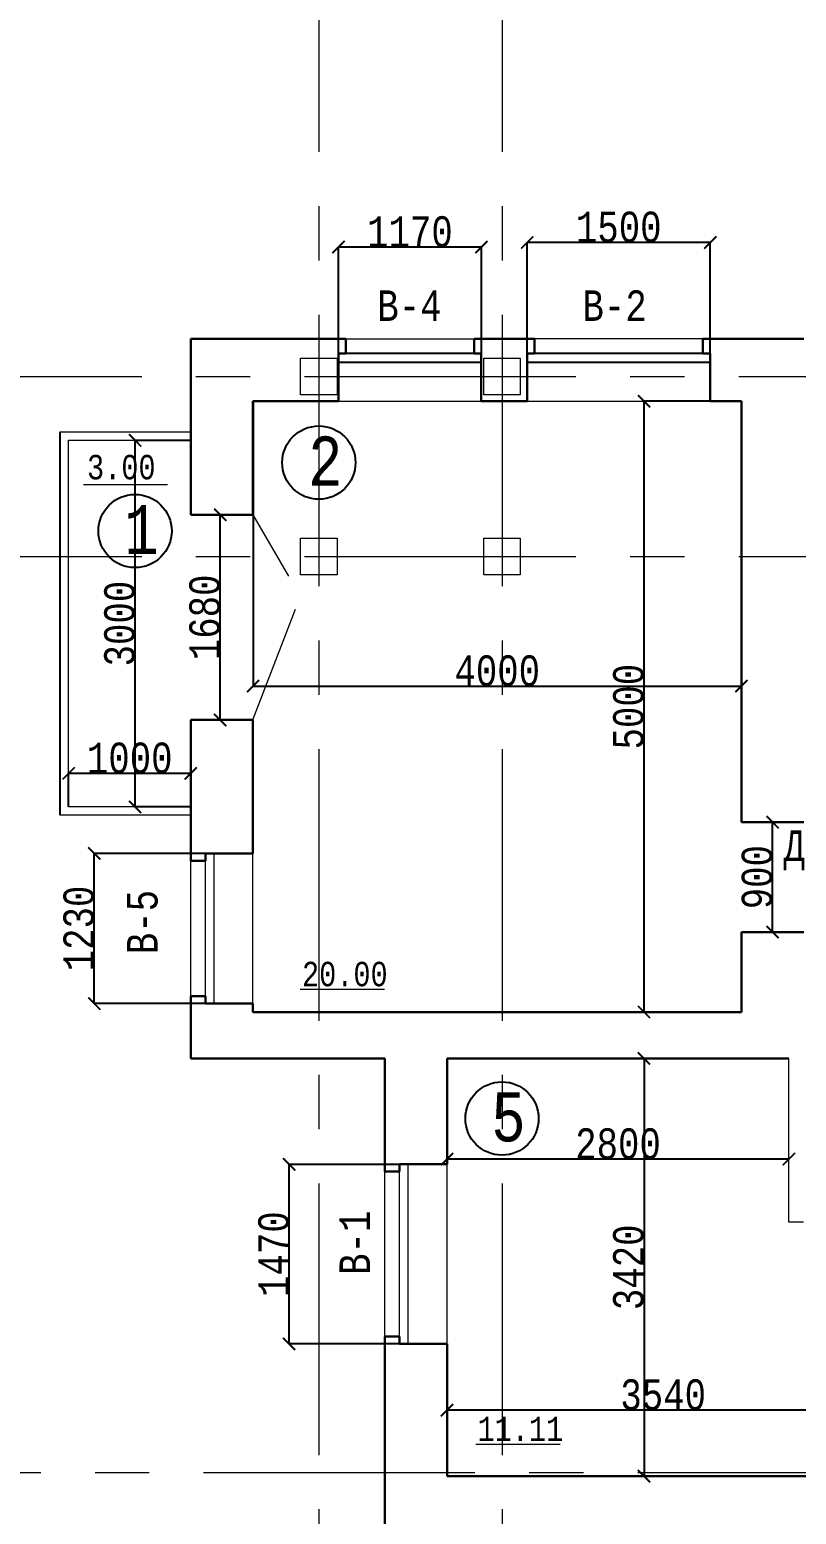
# Model space of a CAD drawing. Header units: millimetres. Extents: x -689206 to 4969298, y -1019800 to 703299.
# Drawn here: x 436413 to 442691, y -68050 to -55896 of the extents above; entities that cross this region are included whole.
import ezdxf

# ---------------------------------------------------------------- set-up
doc = ezdxf.new("R2010")
doc.units = ezdxf.units.MM
doc.linetypes.add('осеваяX2', pattern=[101.6, 63.5, -12.7, 12.7, -12.7])
for name, color, linetype, lineweight in [('б', 231, 'Continuous', 30), ('БАЛКОН', 7, 'Continuous', 20), ('несущие', 7, 'Continuous', 30), ('ОКНА', 250, 'Continuous', 20), ('ПЕРЕГОРОДКИ', 252, 'Continuous', 9), ('РАЗМЕРЫ', 7, 'Continuous', 9), ('стены', 7, 'Continuous', 20)]:
    doc.layers.add(name, color=color, linetype=linetype, lineweight=lineweight)
doc.layers.add('четотам', color=7, linetype='Continuous')
doc.styles.add('Аннотативный', font='isocteur.ttf', dxfattribs={"width": 0.7, "height": 250})
doc.dimstyles.new('Аннотативный', dxfattribs={"dimscale": 0, "dimtxt": 250, "dimasz": 100, "dimexe": 1.25, "dimexo": 0.625, "dimtad": 1, "dimdec": 0, "dimtxsty": 'Аннотативный', "dimblk": 'ARCHTICK', "dimcen": 2.5, "dimadec": 0, "dimazin": 0, "dimtfac": 1, "dimtdec": 0, "dimtmove": 0, "dimatfit": 3, "dimfxl": 1, "dimarcsym": 0})

# ---------------------------------------------------------------- blocks, each defined once
blk = doc.blocks.new('_ArchTick')
at = {"color": 0, "linetype": 'ByBlock', "const_width": 0.15}
blk.add_lwpolyline([(-0.5, -0.5), (0.5, 0.5)], dxfattribs=at)
blk = doc.blocks.new('*D1309')
at = {"layer": 'Defpoints', "color": 0, "lineweight": 20, "transparency": 16777216}
for p in [(441444, -64318), (441444, -67738), (441444, -67738)]:
    blk.add_point(p, dxfattribs=at)
at = {"layer": 'стены', "color": 0, "lineweight": -2, "transparency": 16777216}
for p, q in [((441444, -64318), (441444, -67738)), ((441445, -64318), (441445, -64318)), ((441445, -67738), (441445, -67738))]:
    blk.add_line(p, q, dxfattribs=at)
at = {"layer": 'стены', "color": 0, "lineweight": -2, "transparency": 16777216, "xscale": 100, "yscale": 100, "zscale": 100}
for p, rotation in [((441444, -64318), 90), ((441444, -67738), 270)]:
    blk.add_blockref('_ArchTick', p, dxfattribs=dict(at, rotation=rotation))
at = {"layer": 'стены', "color": 0, "transparency": 16777216, "insert": (441318, -66028), "char_height": 250, "attachment_point": 5, "rotation": 90, "style": 'Аннотативный'}
blk.add_mtext('3420', dxfattribs=at)
blk = doc.blocks.new('*D1310')
at = {"layer": 'Defpoints', "color": 0, "lineweight": 20, "transparency": 16777216}
for p in [(439831, -67198), (439831, -67738), (443371, -67738)]:
    blk.add_point(p, dxfattribs=at)
at = {"layer": 'стены', "color": 0, "lineweight": -2, "transparency": 16777216}
for p, q in [((439831, -67737), (439831, -67197)), ((443371, -67198), (439831, -67198)), ((443371, -67737), (443371, -67197))]:
    blk.add_line(p, q, dxfattribs=at)
at = {"layer": 'стены', "color": 0, "lineweight": -2, "transparency": 16777216, "xscale": 100, "yscale": 100, "zscale": 100, "rotation": 180}
blk.add_blockref('_ArchTick', (439831, -67198), dxfattribs=at)
at = {"layer": 'стены', "color": 0, "lineweight": -2, "transparency": 16777216, "xscale": 100, "yscale": 100, "zscale": 100}
blk.add_blockref('_ArchTick', (443371, -67198), dxfattribs=at)
at = {"layer": 'стены', "color": 0, "transparency": 16777216, "insert": (441601, -67072), "char_height": 250, "attachment_point": 5, "style": 'Аннотативный'}
blk.add_mtext('3540', dxfattribs=at)
blk = doc.blocks.new('*D1313')
at = {"layer": 'Defpoints', "color": 0, "lineweight": 20, "transparency": 16777216}
for p in [(439831, -65142), (439831, -65142), (442631, -65142)]:
    blk.add_point(p, dxfattribs=at)
at = {"layer": 'стены', "color": 0, "lineweight": -2, "transparency": 16777216}
for p, q in [((439831, -65142), (439831, -65141)), ((442631, -65142), (439831, -65142)), ((442631, -65142), (442631, -65141))]:
    blk.add_line(p, q, dxfattribs=at)
at = {"layer": 'стены', "color": 0, "lineweight": -2, "transparency": 16777216, "xscale": 100, "yscale": 100, "zscale": 100, "rotation": 180}
blk.add_blockref('_ArchTick', (439831, -65142), dxfattribs=at)
at = {"layer": 'стены', "color": 0, "lineweight": -2, "transparency": 16777216, "xscale": 100, "yscale": 100, "zscale": 100}
blk.add_blockref('_ArchTick', (442631, -65142), dxfattribs=at)
at = {"layer": 'стены', "color": 0, "transparency": 16777216, "insert": (441231, -65017), "char_height": 250, "attachment_point": 5, "style": 'Аннотативный'}
blk.add_mtext('2800', dxfattribs=at)
blk = doc.blocks.new('*D1302')
at = {"layer": 'Defpoints', "color": 0, "linetype": 'ByBlock', "lineweight": 20, "transparency": 16777216}
for p in [(437276, -59258), (437732, -59258), (437732, -62258)]:
    blk.add_point(p, dxfattribs=at)
at = {"layer": 'б', "color": 0, "linetype": 'ByBlock', "lineweight": -2, "transparency": 16777216}
for p, q in [((437731, -59258), (437274, -59258)), ((437276, -62258), (437276, -59258)), ((437731, -62258), (437274, -62258))]:
    blk.add_line(p, q, dxfattribs=at)
at = {"layer": 'б', "color": 0, "linetype": 'ByBlock', "lineweight": -2, "transparency": 16777216, "xscale": 100, "yscale": 100, "zscale": 100}
for p, rotation in [((437276, -59258), 90), ((437276, -62258), 270)]:
    blk.add_blockref('_ArchTick', p, dxfattribs=dict(at, rotation=rotation))
at = {"layer": 'б', "color": 0, "linetype": 'ByBlock', "lineweight": 25, "transparency": 16777216, "insert": (437150, -60758), "char_height": 250, "attachment_point": 5, "rotation": 90, "style": 'Аннотативный'}
blk.add_mtext('3000', dxfattribs=at)
blk = doc.blocks.new('*D1303')
at = {"layer": 'Defpoints', "color": 0, "linetype": 'ByBlock', "lineweight": 20, "transparency": 16777216}
for p in [(436732, -61984), (436732, -62258), (437732, -62258)]:
    blk.add_point(p, dxfattribs=at)
at = {"layer": 'б', "color": 0, "linetype": 'ByBlock', "lineweight": -2, "transparency": 16777216}
for p, q in [((436732, -62257), (436732, -61983)), ((437732, -61984), (436732, -61984)), ((437732, -62257), (437732, -61983))]:
    blk.add_line(p, q, dxfattribs=at)
at = {"layer": 'б', "color": 0, "linetype": 'ByBlock', "lineweight": -2, "transparency": 16777216, "xscale": 100, "yscale": 100, "zscale": 100, "rotation": 180}
blk.add_blockref('_ArchTick', (436732, -61984), dxfattribs=at)
at = {"layer": 'б', "color": 0, "linetype": 'ByBlock', "lineweight": -2, "transparency": 16777216, "xscale": 100, "yscale": 100, "zscale": 100}
blk.add_blockref('_ArchTick', (437732, -61984), dxfattribs=at)
at = {"layer": 'б', "color": 0, "linetype": 'ByBlock', "lineweight": 25, "transparency": 16777216, "insert": (437232, -61859), "char_height": 250, "attachment_point": 5, "style": 'Аннотативный'}
blk.add_mtext('1000', dxfattribs=at)
blk = doc.blocks.new('*D1306')
at = {"layer": 'Defpoints', "color": 0, "lineweight": 20, "transparency": 16777216}
for p in [(438538, -65185), (439831, -65185), (439831, -66655)]:
    blk.add_point(p, dxfattribs=at)
at = {"layer": 'РАЗМЕРЫ', "color": 0, "lineweight": -2, "transparency": 16777216}
for p, q in [((439830, -65185), (438537, -65185)), ((438538, -66655), (438538, -65185)), ((439830, -66655), (438537, -66655))]:
    blk.add_line(p, q, dxfattribs=at)
at = {"layer": 'РАЗМЕРЫ', "color": 0, "lineweight": -2, "transparency": 16777216, "xscale": 100, "yscale": 100, "zscale": 100}
for p, rotation in [((438538, -65185), 90), ((438538, -66655), 270)]:
    blk.add_blockref('_ArchTick', p, dxfattribs=dict(at, rotation=rotation))
at = {"layer": 'РАЗМЕРЫ', "color": 0, "transparency": 16777216, "insert": (438412, -65920), "char_height": 250, "attachment_point": 5, "rotation": 90, "style": 'Аннотативный'}
blk.add_mtext('1470', dxfattribs=at)
blk = doc.blocks.new('*D1335')
at = {"layer": 'Defpoints', "color": 0, "lineweight": 20, "transparency": 16777216}
for p in [(436942, -62639), (438242, -62639), (438242, -63869)]:
    blk.add_point(p, dxfattribs=at)
at = {"layer": 'ОКНА', "color": 0, "lineweight": -2, "transparency": 16777216}
for p, q in [((438241, -62639), (436940, -62639)), ((436942, -63869), (436942, -62639)), ((438241, -63869), (436940, -63869))]:
    blk.add_line(p, q, dxfattribs=at)
at = {"layer": 'ОКНА', "color": 0, "lineweight": -2, "transparency": 16777216, "xscale": 100, "yscale": 100, "zscale": 100}
for p, rotation in [((436942, -62639), 90), ((436942, -63869), 270)]:
    blk.add_blockref('_ArchTick', p, dxfattribs=dict(at, rotation=rotation))
at = {"layer": 'ОКНА', "color": 0, "transparency": 16777216, "insert": (436816, -63254), "char_height": 250, "attachment_point": 5, "rotation": 90, "style": 'Аннотативный'}
blk.add_mtext('1230', dxfattribs=at)
blk = doc.blocks.new('*D1336')
at = {"layer": 'Defpoints', "color": 0, "lineweight": 20, "transparency": 16777216}
for p in [(437973, -59867), (437987, -59867), (437987, -61547)]:
    blk.add_point(p, dxfattribs=at)
at = {"layer": 'ОКНА', "color": 0, "lineweight": -2, "transparency": 16777216}
for p, q in [((437986, -59867), (437972, -59867)), ((437973, -61547), (437973, -59867)), ((437986, -61547), (437972, -61547))]:
    blk.add_line(p, q, dxfattribs=at)
at = {"layer": 'ОКНА', "color": 0, "lineweight": -2, "transparency": 16777216, "xscale": 100, "yscale": 100, "zscale": 100}
for p, rotation in [((437973, -59867), 90), ((437973, -61547), 270)]:
    blk.add_blockref('_ArchTick', p, dxfattribs=dict(at, rotation=rotation))
at = {"layer": 'ОКНА', "color": 0, "transparency": 16777216, "insert": (437847, -60707), "char_height": 250, "attachment_point": 5, "rotation": 90, "style": 'Аннотативный'}
blk.add_mtext('1680', dxfattribs=at)
blk = doc.blocks.new('*D1337')
at = {"layer": 'Defpoints', "color": 0, "linetype": 'ByBlock', "lineweight": 20, "transparency": 16777216}
for p in [(440487, -57638), (440487, -58938), (441987, -58938)]:
    blk.add_point(p, dxfattribs=at)
at = {"layer": 'ПЕРЕГОРОДКИ', "color": 0, "linetype": 'ByBlock', "lineweight": -2, "transparency": 16777216}
for p, q in [((440487, -58937), (440487, -57637)), ((441987, -57638), (440487, -57638)), ((441987, -58937), (441987, -57637))]:
    blk.add_line(p, q, dxfattribs=at)
at = {"layer": 'ПЕРЕГОРОДКИ', "color": 0, "linetype": 'ByBlock', "lineweight": -2, "transparency": 16777216, "xscale": 100, "yscale": 100, "zscale": 100, "rotation": 180}
blk.add_blockref('_ArchTick', (440487, -57638), dxfattribs=at)
at = {"layer": 'ПЕРЕГОРОДКИ', "color": 0, "linetype": 'ByBlock', "lineweight": -2, "transparency": 16777216, "xscale": 100, "yscale": 100, "zscale": 100}
blk.add_blockref('_ArchTick', (441987, -57638), dxfattribs=at)
at = {"layer": 'ПЕРЕГОРОДКИ', "color": 0, "linetype": 'ByBlock', "lineweight": 13, "transparency": 16777216, "insert": (441237, -57512), "char_height": 250, "attachment_point": 5, "style": 'Аннотативный'}
blk.add_mtext('1500', dxfattribs=at)
blk = doc.blocks.new('*D1338')
at = {"layer": 'Defpoints', "color": 0, "linetype": 'ByBlock', "lineweight": 20, "transparency": 16777216}
for p in [(438942, -57675), (438942, -58938), (440112, -58938)]:
    blk.add_point(p, dxfattribs=at)
at = {"layer": 'ПЕРЕГОРОДКИ', "color": 0, "linetype": 'ByBlock', "lineweight": -2, "transparency": 16777216}
for p, q in [((438942, -58937), (438942, -57674)), ((440112, -57675), (438942, -57675)), ((440112, -58937), (440112, -57674))]:
    blk.add_line(p, q, dxfattribs=at)
at = {"layer": 'ПЕРЕГОРОДКИ', "color": 0, "linetype": 'ByBlock', "lineweight": -2, "transparency": 16777216, "xscale": 100, "yscale": 100, "zscale": 100, "rotation": 180}
blk.add_blockref('_ArchTick', (438942, -57675), dxfattribs=at)
at = {"layer": 'ПЕРЕГОРОДКИ', "color": 0, "linetype": 'ByBlock', "lineweight": -2, "transparency": 16777216, "xscale": 100, "yscale": 100, "zscale": 100}
blk.add_blockref('_ArchTick', (440112, -57675), dxfattribs=at)
at = {"layer": 'ПЕРЕГОРОДКИ', "color": 0, "linetype": 'ByBlock', "lineweight": 13, "transparency": 16777216, "insert": (439527, -57550), "char_height": 250, "attachment_point": 5, "style": 'Аннотативный'}
blk.add_mtext('1170', dxfattribs=at)
blk = doc.blocks.new('*D1341')
at = {"layer": 'Defpoints', "color": 0, "linetype": 'ByBlock', "lineweight": 20, "transparency": 16777216}
for p in [(441444, -58938), (442242, -58938), (442242, -63938)]:
    blk.add_point(p, dxfattribs=at)
at = {"layer": 'ПЕРЕГОРОДКИ', "color": 0, "linetype": 'ByBlock', "lineweight": -2, "transparency": 16777216}
for p, q in [((442241, -58938), (441443, -58938)), ((441444, -63938), (441444, -58938)), ((442241, -63938), (441443, -63938))]:
    blk.add_line(p, q, dxfattribs=at)
at = {"layer": 'ПЕРЕГОРОДКИ', "color": 0, "linetype": 'ByBlock', "lineweight": -2, "transparency": 16777216, "xscale": 100, "yscale": 100, "zscale": 100}
for p, rotation in [((441444, -58938), 90), ((441444, -63938), 270)]:
    blk.add_blockref('_ArchTick', p, dxfattribs=dict(at, rotation=rotation))
at = {"layer": 'ПЕРЕГОРОДКИ', "color": 0, "linetype": 'ByBlock', "lineweight": 13, "transparency": 16777216, "insert": (441318, -61438), "char_height": 250, "attachment_point": 5, "rotation": 90, "style": 'Аннотативный'}
blk.add_mtext('5000', dxfattribs=at)
blk = doc.blocks.new('*D1331')
at = {"layer": 'Defpoints', "color": 0, "linetype": 'ByBlock', "lineweight": 20, "transparency": 16777216}
for p in [(438242, -58938), (442242, -58938), (442242, -61270)]:
    blk.add_point(p, dxfattribs=at)
at = {"layer": 'РАЗМЕРЫ', "color": 0, "linetype": 'ByBlock', "lineweight": -2, "transparency": 16777216}
for p, q in [((438242, -58938), (438242, -61272)), ((442242, -58938), (442242, -61272)), ((438242, -61270), (442242, -61270))]:
    blk.add_line(p, q, dxfattribs=at)
at = {"layer": 'РАЗМЕРЫ', "color": 0, "linetype": 'ByBlock', "lineweight": -2, "transparency": 16777216, "xscale": 100, "yscale": 100, "zscale": 100, "rotation": 180}
blk.add_blockref('_ArchTick', (438242, -61270), dxfattribs=at)
at = {"layer": 'РАЗМЕРЫ', "color": 0, "linetype": 'ByBlock', "lineweight": -2, "transparency": 16777216, "xscale": 100, "yscale": 100, "zscale": 100}
blk.add_blockref('_ArchTick', (442242, -61270), dxfattribs=at)
at = {"layer": 'РАЗМЕРЫ', "color": 0, "linetype": 'ByBlock', "lineweight": 20, "transparency": 16777216, "insert": (440242, -61145), "char_height": 250, "attachment_point": 5, "style": 'Аннотативный'}
blk.add_mtext('4000', dxfattribs=at)
blk = doc.blocks.new('*D1352')
at = {"layer": 'Defpoints', "color": 0, "linetype": 'ByBlock', "lineweight": 20, "transparency": 16777216}
for p in [(442497, -62384), (442497, -62384), (442497, -63284)]:
    blk.add_point(p, dxfattribs=at)
at = {"layer": 'РАЗМЕРЫ', "color": 0, "linetype": 'ByBlock', "lineweight": -2, "transparency": 16777216}
for p, q in [((442496, -62384), (442495, -62384)), ((442497, -63284), (442497, -62384)), ((442496, -63284), (442495, -63284))]:
    blk.add_line(p, q, dxfattribs=at)
at = {"layer": 'РАЗМЕРЫ', "color": 0, "linetype": 'ByBlock', "lineweight": -2, "transparency": 16777216, "xscale": 100, "yscale": 100, "zscale": 100}
for p, rotation in [((442497, -62384), 90), ((442497, -63284), 270)]:
    blk.add_blockref('_ArchTick', p, dxfattribs=dict(at, rotation=rotation))
at = {"layer": 'РАЗМЕРЫ', "color": 0, "linetype": 'ByBlock', "lineweight": 20, "transparency": 16777216, "insert": (442371, -62834), "char_height": 250, "attachment_point": 5, "rotation": 90, "style": 'Аннотативный'}
blk.add_mtext('900', dxfattribs=at)

msp = doc.modelspace()

# ---------------------------------------------------------------- linework, layer by layer
at = {"layer": 'б', "color": 18, "linetype": 'ByBlock', "lineweight": 25, "true_color": 0x000000}
msp.add_line((436661.7, -62327.5), (436661.7, -59187.5), dxfattribs=at)
at = {"layer": 'б', "color": 18, "linetype": 'ByBlock', "lineweight": 30, "true_color": 0x000000}
for p, q in [((437731.7, -59867), (438241.7, -59867)), ((438241.7, -61547), (437731.7, -61547))]:
    msp.add_line(p, q, dxfattribs=at)
at = {"layer": 'БАЛКОН'}
for p, q in [((436661.7, -59187.5), (437731.7, -59187.5)), ((436731.7, -62257.5), (436731.7, -59257.5)), ((436731.7, -59257.5), (437731.7, -59257.5)), ((437731.7, -62327.5), (436661.7, -62327.5)), ((437731.7, -62257.5), (436731.7, -62257.5))]:
    msp.add_line(p, q, dxfattribs=at)
at = {"layer": 'несущие', "color": 0}
for p, q in [((439001.7, -58547.8), (439001.7, -58427.8)), ((440051.7, -58427.8), (440546.7, -58427.8)), ((440546.7, -58547.8), (440546.7, -58427.8)), ((438941.7, -58547.8), (438941.7, -58937.8)), ((438941.7, -58547.8), (439001.7, -58547.8)), ((440111.7, -58937.8), (440111.7, -58547.8)), ((440486.7, -58937.8), (440486.7, -58547.8)), ((440546.7, -58547.8), (440486.7, -58547.8)), ((441986.7, -58937.8), (441986.7, -58547.8)), ((441986.7, -58547.8), (441986.7, -58937.8)), ((442241.7, -58937.8), (441986.7, -58937.8)), ((437731.7, -62699.1), (437731.7, -62639.1)), ((437851.7, -62699.1), (437731.7, -62699.1)), ((437851.7, -62639.1), (438241.7, -62639.1)), ((437851.7, -62639.1), (437851.7, -62699.1))]:
    msp.add_line(p, q, dxfattribs=at)
at = {"layer": 'несущие', "color": 0, "lineweight": 30}
msp.add_line((440486.7, -58937.8), (440111.7, -58937.8), dxfattribs=at)
at = {"layer": 'ОКНА', "color": 0}
for p, q in [((441926.7, -58427.8), (440546.7, -58427.8)), ((440486.7, -58937.8), (441986.7, -58937.8))]:
    msp.add_line(p, q, dxfattribs=at)
at = {"layer": 'ОКНА'}
for p, q in [((437851.7, -63809.1), (437851.7, -62639.1)), ((437921.7, -62639.1), (437921.7, -63869.1)), ((439441.1, -66594.7), (439441.1, -65244.7)), ((439511.1, -65184.7), (439511.1, -66654.7))]:
    msp.add_line(p, q, dxfattribs=at)
at = {"layer": 'ПЕРЕГОРОДКИ', "color": 18, "linetype": 'ByBlock', "lineweight": 13, "true_color": 0x000000}
for p, q in [((438241.7, -59867), (438531.8, -60369.4)), ((438241.7, -61547), (438590.1, -60640.8))]:
    msp.add_line(p, q, dxfattribs=at)
at = {"layer": 'РАЗМЕРЫ'}
for p, q in [((439001.7, -58427.8), (440051.7, -58427.8)), ((438941.7, -58937.8), (440111.7, -58937.8)), ((436853, -59619.6), (437542.3, -59619.6)), ((437731.7, -63809.1), (437731.7, -62459.1)), ((438241.7, -63869.1), (438241.7, -62399.1)), ((438628.8, -63751.1), (439318.1, -63751.1)), ((439321.1, -66594.7), (439321.1, -65244.7)), ((439831.1, -66654.7), (439831.1, -65184.7)), ((440066.8, -67474.6), (440756.1, -67474.6))]:
    msp.add_line(p, q, dxfattribs=at)
at = {"layer": 'РАЗМЕРЫ', "lineweight": 30}
for p, q in [((440051.7, -58547.8), (440051.7, -58427.8)), ((441926.7, -58547.8), (441926.7, -58427.8)), ((440111.7, -58547.8), (440051.7, -58547.8)), ((441986.7, -58547.8), (441926.7, -58547.8))]:
    msp.add_line(p, q, dxfattribs=at)
at = {"layer": 'РАЗМЕРЫ', "linetype": 'ByBlock', "lineweight": 30}
for p, q in [((442751.7, -62383.8), (442241.7, -62383.8)), ((442751.7, -63283.8), (442241.7, -63283.8))]:
    msp.add_line(p, q, dxfattribs=at)
at = {"layer": 'РАЗМЕРЫ', "color": 0, "lineweight": 30}
for p, q in [((437851.7, -63809.1), (437731.7, -63809.1)), ((437851.7, -63869.1), (437851.7, -63809.1)), ((437851.7, -63869.1), (438241.7, -63869.1)), ((439441.1, -65244.7), (439321.1, -65244.7)), ((439441.1, -65184.7), (439441.1, -65244.7)), ((439441.1, -65184.7), (439831.1, -65184.7)), ((439441.1, -66594.7), (439321.1, -66594.7)), ((439441.1, -66654.7), (439441.1, -66594.7)), ((439441.1, -66654.7), (439831.1, -66654.7))]:
    msp.add_line(p, q, dxfattribs=at)
at = {"layer": 'стены', "linetype": 'осеваяX2', "lineweight": 18, "ltscale": 35}
for p, q in [((438781.1, -47562.3), (438781.1, -91709.8)), ((440281.1, -47562.3), (440281.1, -91709.8)), ((427995.5, -58735.2), (494281.1, -58735.2)), ((427995.5, -60207.8), (494281.1, -60207.8)), ((434281.1, -67707.8), (494281.1, -67707.8))]:
    msp.add_line(p, q, dxfattribs=at)
at = {"layer": 'стены', "lineweight": 30}
for p, q in [((438241.7, -58427.8), (437731.7, -58427.8)), ((437731.7, -58427.8), (437731.7, -59867)), ((438241.7, -58427.8), (439001.7, -58427.8)), ((441926.7, -58427.8), (442751.7, -58427.8)), ((441986.7, -58937.8), (441986.7, -58547.8)), ((438941.7, -58937.8), (438241.7, -58937.8)), ((438241.7, -58937.8), (438241.7, -59867)), ((442241.7, -58937.8), (441986.7, -58937.8)), ((442241.7, -62383.8), (442241.7, -58937.8)), ((442241.7, -60180.6), (442241.7, -62383.8)), ((437731.7, -61547), (437731.7, -62639.1)), ((438241.7, -61547), (438241.7, -62639.1)), ((442241.7, -63283.8), (442241.7, -63557.8)), ((442241.7, -63937.8), (442241.7, -63283.8)), ((437731.7, -63809.1), (437731.7, -64317.8)), ((438241.7, -63869.1), (438241.7, -63937.8)), ((438241.7, -63937.8), (441442.8, -63937.8)), ((441444, -63937.8), (442241.7, -63937.8)), ((438241.7, -64317.8), (437731.7, -64317.8)), ((438241.7, -64317.8), (439321.1, -64317.8)), ((439321.1, -65244.7), (439321.1, -64317.8)), ((439831.1, -64317.8), (440544, -64317.8)), ((441440.3, -64317.8), (439831.1, -64317.8)), ((439831.1, -64317.8), (439831.1, -65184.7)), ((441444, -64317.8), (442241.7, -64317.8)), ((442631.1, -64317.8), (441444, -64317.8)), ((439321.1, -69260.8), (439321.1, -66594.7)), ((439831.1, -66654.7), (439831.1, -67737.8)), ((443371.1, -67737.8), (439831.1, -67737.8)), ((439831.1, -67737.8), (443371.1, -67737.8))]:
    msp.add_line(p, q, dxfattribs=at)
at = {"layer": 'стены', "lineweight": 25}
for p, q in [((440051.7, -58547.8), (439001.7, -58547.8)), ((441926.7, -58547.8), (440546.7, -58547.8)), ((438941.7, -58617.8), (440111.7, -58617.8)), ((440486.7, -58617.8), (441986.7, -58617.8))]:
    msp.add_line(p, q, dxfattribs=at)
at = {"layer": 'стены', "color": 18, "lineweight": 30, "true_color": 0x000000}
msp.add_line((440111.7, -58937.8), (440111.7, -58547.8), dxfattribs=at)
at = {"layer": 'стены'}
for p, q in [((437731.7, -59347.7), (437731.7, -59867)), ((442241.7, -60180.6), (442241.7, -60690.6)), ((442241.7, -63937.8), (442241.7, -63557.8)), ((442631.1, -64317.8), (442241.7, -64317.8)), ((442631.1, -65657.8), (442631.1, -64317.8)), ((442751.1, -65657.8), (442631.1, -65657.8))]:
    msp.add_line(p, q, dxfattribs=at)
for points in [[(438631.1, -58585.2), (438931.1, -58585.2), (438931.1, -58885.2), (438631.1, -58885.2)], [(440131.1, -58585.2), (440431.1, -58585.2), (440431.1, -58885.2), (440131.1, -58885.2)], [(438631.1, -60057.8), (438931.1, -60057.8), (438931.1, -60357.8), (438631.1, -60357.8)], [(440131.1, -60057.8), (440431.1, -60057.8), (440431.1, -60357.8), (440131.1, -60357.8)]]:
    msp.add_lwpolyline(points, close=True, dxfattribs=at)
at = {"layer": 'четотам'}
for centre in [(438781.1, -59440), (437275.7, -60000), (440281.1, -64810)]:
    msp.add_circle(centre, 300, dxfattribs=at)

# ---------------------------------------------------------------- texts
at = {"layer": 'РАЗМЕРЫ', "lineweight": 20, "ltscale": 150, "attachment_point": 1, "style": 'Аннотативный'}
for s, insert, char_height, width in [('В-4', (439260, -58030), 250, 922.913), ('В-2', (440940, -58030), 250, 922.913), ('2', (438693.1, -59226.3), 401.1, 1460), ('1', (437187.7, -59786.3), 401.1, 1460), ('Д-1', (442586.1, -62451.7), 250, 922.913), ('5', (440193.1, -64596.3), 401.1, 1460)]:
    msp.add_mtext(s, dxfattribs=dict(at, insert=insert, char_height=char_height, width=width))
at = {"layer": 'РАЗМЕРЫ', "char_height": 200, "width": 656.117, "attachment_point": 1, "style": 'Аннотативный'}
for s, insert in [('3.00', (436882.3, -59376.8)), ('20.00', (438643, -63527)), ('11.11', (440080.9, -67250.6))]:
    msp.add_mtext(s, dxfattribs=dict(at, insert=insert))
at = {"layer": 'РАЗМЕРЫ', "lineweight": 20, "ltscale": 150, "char_height": 250, "width": 922.913, "attachment_point": 1, "rotation": 90, "style": 'Аннотативный'}
for s, insert in [('В-5', (437210, -63464.5)), ('В-1', (438950, -66090))]:
    msp.add_mtext(s, dxfattribs=dict(at, insert=insert))

# ---------------------------------------------------------------- dimensions: what is measured, and where the dimension line sits
at = {"layer": 'б', "color": 18, "linetype": 'ByBlock', "lineweight": 25, "true_color": 0x000000}
for p2, distance, picture, middle in [((437731.7, -59257.5), 456, '*D1302', (437150.1, -60757.5)), ((436731.7, -62257.5), -273, '*D1303', (437231.7, -61858.9))]:
    dim = msp.add_aligned_dim(p1=(437731.7, -62257.5), p2=p2, distance=distance, dimstyle='Аннотативный', dxfattribs=at)
    dim.commit()
    dim.dimension.update_dxf_attribs({"geometry": picture, "text_midpoint": middle})
at = {"layer": 'ОКНА', "color": 0}
for base, p1, p2, picture, middle in [((437972.8, -59867), (437986.7, -61547), (437986.7, -59867), '*D1336', (437847.1, -60707)), ((436941.7, -62639.1), (438241.7, -63869.1), (438241.7, -62639.1), '*D1335', (436816.1, -63254.1))]:
    dim = msp.add_linear_dim(base=base, p1=p1, p2=p2, angle=90, dimstyle='Аннотативный', dxfattribs=at)
    dim.commit()
    dim.dimension.update_dxf_attribs({"geometry": picture, "text_midpoint": middle})
at = {"layer": 'ПЕРЕГОРОДКИ', "color": 18, "linetype": 'ByBlock', "lineweight": 13, "true_color": 0x000000}
for base, p1, p2, picture, middle in [((440486.7, -57637.8), (441986.7, -58937.8), (440486.7, -58937.8), '*D1337', (441236.7, -57512.1)), ((438941.7, -57675.4), (440111.7, -58937.8), (438941.7, -58937.8), '*D1338', (439526.7, -57549.8))]:
    dim = msp.add_linear_dim(base=base, p1=p1, p2=p2, dimstyle='Аннотативный', dxfattribs=at)
    dim.commit()
    dim.dimension.update_dxf_attribs({"geometry": picture, "text_midpoint": middle})
dim = msp.add_linear_dim(base=(441444, -58937.8), p1=(442241.7, -63937.8), p2=(442241.7, -58937.8), angle=90, dimstyle='Аннотативный', dxfattribs=at)
dim.commit()
dim.dimension.update_dxf_attribs({"geometry": '*D1341', "text_midpoint": (441318.4, -61437.8)})
at = {"layer": 'РАЗМЕРЫ', "linetype": 'ByBlock', "lineweight": 20}
dim = msp.add_linear_dim(base=(442241.7, -61270.3), p1=(438241.7, -58937.8), p2=(442241.7, -58937.8), dimstyle='Аннотативный', dxfattribs=at)
dim.commit()
dim.dimension.update_dxf_attribs({"geometry": '*D1331', "text_midpoint": (440241.7, -61144.6)})
dim = msp.add_linear_dim(base=(442496.7, -62383.8), p1=(442496.7, -63283.8), p2=(442496.7, -62383.8), angle=90, dimstyle='Аннотативный', dxfattribs=at)
dim.commit()
dim.dimension.update_dxf_attribs({"geometry": '*D1352', "text_midpoint": (442371.1, -62833.8)})
at = {"layer": 'РАЗМЕРЫ'}
dim = msp.add_linear_dim(base=(438537.8, -65184.7), p1=(439831.1, -66654.7), p2=(439831.1, -65184.7), angle=90, dimstyle='Аннотативный', dxfattribs=at)
dim.commit()
dim.dimension.update_dxf_attribs({"geometry": '*D1306', "text_midpoint": (438412.2, -65919.7)})
at = {"layer": 'стены'}
for p1, p2, picture, middle in [((441444, -64317.8), (441444, -67737.8), '*D1309', (441318.4, -66027.8)), ((442631.1, -65142.5), (439831.1, -65142.5), '*D1313', (441231.1, -65016.8))]:
    dim = msp.add_aligned_dim(p1=p1, p2=p2, distance=0, dimstyle='Аннотативный', dxfattribs=at)
    dim.commit()
    dim.dimension.update_dxf_attribs({"geometry": picture, "text_midpoint": middle})
dim = msp.add_linear_dim(base=(439831.1, -67197.8), p1=(443371.1, -67737.8), p2=(439831.1, -67737.8), angle=180, dimstyle='Аннотативный', dxfattribs=at)
dim.commit()
dim.dimension.update_dxf_attribs({"geometry": '*D1310', "text_midpoint": (441601.1, -67197.8), "dimtype": 161})

doc.saveas('drawing.dxf')
